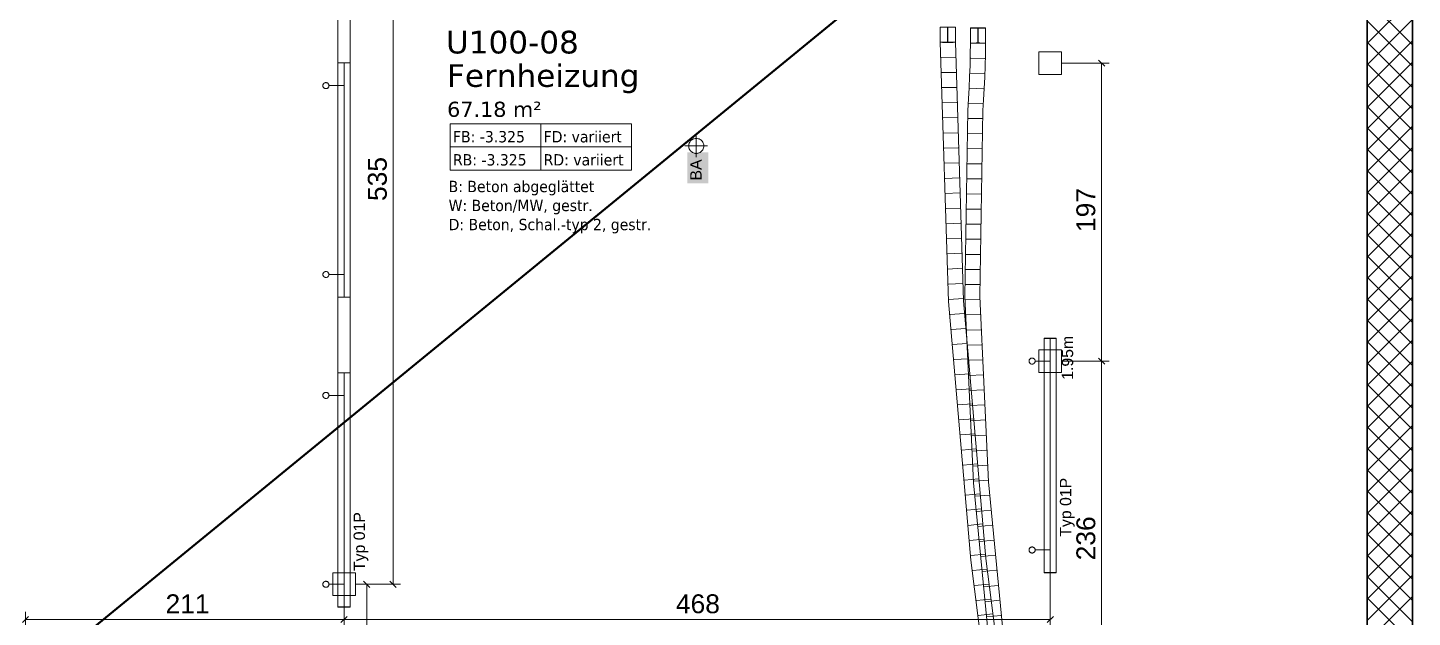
# Model space of a CAD drawing. Extents: x -1132 to 613, y -179 to 712.
# Drawn here: x -123.9 to 59.4, y 417.4 to 495.5 of the extents above; entities that cross this region are included whole.
import ezdxf
from ezdxf.lldxf.tags import DXFTag

# ---------------------------------------------------------------- set-up
doc = ezdxf.new("R2010")
doc.units = 0
doc.layers.get('0').update_dxf_attribs({"lineweight": 13})
for name, color, linetype, lineweight in [('A-____-NOTE-TEXT', 7, 'Continuous', 9), ('A-AREA-____-IDEN', 7, 'Continuous', 5), ('A-WALL-____-MCUT', 7, 'Continuous', 35), ('A-WALL-____-PATT', 7, 'Continuous', 35)]:
    doc.layers.add(name, color=color, linetype=linetype, lineweight=lineweight)
for name, color, linetype, lineweight, true_color in [('EL01_VVV_Mass', 7, 'Continuous', 13, 0xb2b200), ('EL01_WAN_Leuchten', 7, 'Continuous', 13, 0x0080ff), ('EL01_WAN_Leuchtentyp', 7, 'Continuous', 13, 0x0099ff), ('EL01_WAN_Licht', 7, 'Continuous', 13, 0x0080ff), ('EL01_WAN_Verteiler', 1, 'Continuous', 13, 0xff0000), ('X_Geometrie', 3, 'Continuous', 50, 0x00ff00)]:
    doc.layers.add(name, color=color, linetype=linetype, lineweight=lineweight, true_color=true_color)
doc.styles.get("Standard").update_dxf_attribs({"font": 'arial.ttf'})
tags = doc.linetypes.add('STRICHPUNKT2', pattern=[12.7, 6.35, -3.175, 0, -3.175]).pattern_tags.tags
tags[10:11] = [DXFTag(74, 4), DXFTag(75, 0), DXFTag(340, '0'), DXFTag(46, 0.0), DXFTag(50, 0.0), DXFTag(44, 0.0), DXFTag(45, 0.0)]
tags[8:9] = [DXFTag(74, 4), DXFTag(75, 0), DXFTag(340, '0'), DXFTag(46, 0.0), DXFTag(50, 0.0), DXFTag(44, 0.0), DXFTag(45, 0.0)]
tags[6:7] = [DXFTag(74, 4), DXFTag(75, 0), DXFTag(340, '0'), DXFTag(46, 0.0), DXFTag(50, 0.0), DXFTag(44, 0.0), DXFTag(45, 0.0)]
tags[4:5] = [DXFTag(74, 4), DXFTag(75, 0), DXFTag(340, '0'), DXFTag(46, 0.0), DXFTag(50, 0.0), DXFTag(44, 0.0), DXFTag(45, 0.0)]

# ---------------------------------------------------------------- blocks, each defined once
blk = doc.blocks.new('Referenz-A0UNPDE96I', base_point=(-1115.89, -117.37))
at = {"layer": 'A-____-NOTE-TEXT', "color": 0, "linetype": 'Continuous', "lineweight": 5, "ltscale": 0.13}
for p, q in [((-36.28, 480.33), (-36.34, 480.21)), ((-36.21, 480.44), (-36.28, 480.33)), ((-36.12, 480.54), (-36.21, 480.44)), ((-36.02, 480.62), (-36.12, 480.54)), ((-35.91, 480.69), (-36.02, 480.62)), ((-35.8, 480.75), (-35.91, 480.69)), ((-35.67, 480.79), (-35.8, 480.75)), ((-35.55, 480.82), (-35.67, 480.79)), ((-35.41, 480.83), (-35.55, 480.82)), ((-35.41, 481.33), (-35.41, 478.33)), ((-35.28, 480.82), (-35.41, 480.83)), ((-35.16, 480.79), (-35.28, 480.82)), ((-35.03, 480.75), (-35.16, 480.79)), ((-34.91, 480.69), (-35.03, 480.75)), ((-34.81, 480.62), (-34.91, 480.69)), ((-34.71, 480.54), (-34.81, 480.62)), ((-34.62, 480.44), (-34.71, 480.54)), ((-34.55, 480.33), (-34.62, 480.44)), ((-34.49, 480.21), (-34.55, 480.33)), ((-36.91, 479.83), (-33.91, 479.83)), ((-36.38, 480.09), (-36.41, 479.96)), ((-36.41, 479.96), (-36.41, 479.83)), ((-36.41, 479.83), (-36.41, 479.7)), ((-36.41, 479.7), (-36.38, 479.57)), ((-36.34, 480.21), (-36.38, 480.09)), ((-36.38, 479.57), (-36.34, 479.45)), ((-36.34, 479.45), (-36.28, 479.33)), ((-36.28, 479.33), (-36.21, 479.22)), ((-36.21, 479.22), (-36.12, 479.12)), ((-36.12, 479.12), (-36.02, 479.03)), ((-36.02, 479.03), (-35.91, 478.96)), ((-35.91, 478.96), (-35.8, 478.9)), ((-35.8, 478.9), (-35.67, 478.86)), ((-35.67, 478.86), (-35.55, 478.84)), ((-35.55, 478.84), (-35.41, 478.83)), ((-35.41, 478.83), (-35.28, 478.84)), ((-35.28, 478.84), (-35.16, 478.86)), ((-35.16, 478.86), (-35.03, 478.9)), ((-35.03, 478.9), (-34.91, 478.96)), ((-34.91, 478.96), (-34.81, 479.03)), ((-34.81, 479.03), (-34.71, 479.12)), ((-34.71, 479.12), (-34.62, 479.22)), ((-34.62, 479.22), (-34.55, 479.33)), ((-34.55, 479.33), (-34.49, 479.45)), ((-34.45, 480.09), (-34.49, 480.21)), ((-34.49, 479.45), (-34.45, 479.57)), ((-34.42, 479.96), (-34.45, 480.09)), ((-34.45, 479.57), (-34.42, 479.7)), ((-34.41, 479.83), (-34.42, 479.96)), ((-34.42, 479.7), (-34.41, 479.83))]:
    blk.add_line(p, q, dxfattribs=at)
at = {"layer": 'A-____-NOTE-TEXT', "color": 7, "linetype": 'Continuous', "lineweight": 5, "ltscale": 0.13, "true_color": 0xffffff}
for points in [[(-36.58, 474.88), (-33.83, 474.88), (-36.58, 478.99)], [(-33.83, 474.88), (-36.58, 478.99), (-33.83, 478.99)]]:
    blk.add_solid(points, dxfattribs=at)
at = {"layer": 'A-AREA-____-IDEN', "color": 0, "linetype": 'Continuous', "ltscale": 0.13}
for p, q in [((-68.01, 482.76), (-44.01, 482.76)), ((-68.01, 476.63), (-68.01, 482.76)), ((-56.01, 482.76), (-56.01, 476.63)), ((-44.01, 482.76), (-44.01, 476.63)), ((-68.01, 479.69), (-44.01, 479.69)), ((-44.01, 476.63), (-68.01, 476.63))]:
    blk.add_line(p, q, dxfattribs=at)
at = {"layer": 'A-WALL-____-MCUT', "color": 0, "linetype": 'Continuous', "ltscale": 0.35}
for p, q in [((59.39, -113.6), (59.39, 561.48)), ((53.39, 555.48), (53.39, 404.18))]:
    blk.add_line(p, q, dxfattribs=at)
at = {"layer": 'A-WALL-____-PATT', "color": 0, "linetype": 'Continuous', "lineweight": 9, "ltscale": 0.13}
for p, q in [((53.39, 493.4), (59.39, 499.4)), ((59.39, 493.21), (53.39, 499.21)), ((53.39, 490.57), (59.39, 496.57)), ((59.39, 490.38), (53.39, 496.38)), ((53.39, 487.74), (59.39, 493.74)), ((59.39, 487.55), (53.39, 493.55)), ((53.39, 484.91), (59.39, 490.91)), ((59.39, 484.72), (53.39, 490.72)), ((53.39, 482.08), (59.39, 488.08)), ((59.39, 481.9), (53.39, 487.9)), ((53.39, 479.26), (59.39, 485.26)), ((59.39, 479.07), (53.39, 485.07)), ((53.39, 476.43), (59.39, 482.43)), ((59.39, 476.24), (53.39, 482.24)), ((53.39, 473.6), (59.39, 479.6)), ((59.39, 473.41), (53.39, 479.41)), ((53.39, 470.77), (59.39, 476.77)), ((59.39, 470.58), (53.39, 476.58)), ((53.39, 467.94), (59.39, 473.94)), ((59.39, 467.75), (53.39, 473.75)), ((53.39, 465.11), (59.39, 471.11)), ((59.39, 464.93), (53.39, 470.93)), ((53.39, 462.29), (59.39, 468.29)), ((59.39, 462.1), (53.39, 468.1)), ((53.39, 459.46), (59.39, 465.46)), ((59.39, 459.27), (53.39, 465.27)), ((53.39, 456.63), (59.39, 462.63)), ((59.39, 456.44), (53.39, 462.44)), ((53.39, 453.8), (59.39, 459.8)), ((59.39, 453.61), (53.39, 459.61)), ((53.39, 450.97), (59.39, 456.97)), ((59.39, 450.78), (53.39, 456.78)), ((53.39, 448.14), (59.39, 454.14)), ((59.39, 447.95), (53.39, 453.95)), ((53.39, 445.32), (59.39, 451.32)), ((59.39, 445.13), (53.39, 451.13)), ((53.39, 442.49), (59.39, 448.49)), ((59.39, 442.3), (53.39, 448.3)), ((53.39, 439.66), (59.39, 445.66)), ((59.39, 439.47), (53.39, 445.47)), ((53.39, 436.83), (59.39, 442.83)), ((59.39, 436.64), (53.39, 442.64)), ((53.39, 434), (59.39, 440)), ((59.39, 433.81), (53.39, 439.81)), ((53.39, 431.17), (59.39, 437.17)), ((59.39, 430.98), (53.39, 436.98)), ((53.39, 428.34), (59.39, 434.34)), ((59.39, 428.16), (53.39, 434.16)), ((53.39, 425.52), (59.39, 431.52)), ((59.39, 425.33), (53.39, 431.33)), ((53.39, 422.69), (59.39, 428.69)), ((59.39, 422.5), (53.39, 428.5)), ((53.39, 419.86), (59.39, 425.86)), ((59.39, 419.67), (53.39, 425.67)), ((53.39, 417.03), (59.39, 423.03)), ((59.39, 416.84), (53.39, 422.84)), ((53.39, 414.2), (59.39, 420.2)), ((59.39, 414.01), (53.39, 420.01))]:
    blk.add_line(p, q, dxfattribs=at)
at = {"layer": 'X_Geometrie', "color": 0, "linetype": 'Continuous', "ltscale": 0.5}
blk.add_line((-116.98, 414.65), (39.42, 542.61), dxfattribs=at)
at = {"layer": 'A-____-NOTE-TEXT', "color": 0, "linetype": 'Continuous', "lineweight": 5, "ltscale": 0.13, "insert": (-36.21, 475.25), "char_height": 1.5, "attachment_point": 1, "rotation": 90}
blk.add_mtext('{\\fArial;BA}', dxfattribs=at)
at = {"layer": 'A-AREA-____-IDEN', "color": 0, "linetype": 'Continuous', "ltscale": 0.13, "attachment_point": 1}
for s, insert, char_height in [('{\\fVerdana;U100-08}', (-68.55, 495.07), 3), ('{\\fVerdana;Fernheizung}', (-68.41, 490.65), 3), ('{\\fVerdana;67.18 m²}', (-68.4, 485.68), 2), ('{\\W0.9;\\fVerdana;FB: -3.325}', (-67.62, 481.8), 1.5), ('{\\W0.9;\\fVerdana;FD: variiert}', (-55.62, 481.8), 1.5), ('{\\W0.9;\\fVerdana;RB: -3.325}', (-67.62, 478.74), 1.5), ('{\\W0.9;\\fVerdana;RD: variiert}', (-55.62, 478.74), 1.5), ('{\\W0.9;\\fVerdana;B: Beton abgeglättet}', (-68.2, 475.21), 1.5), ('{\\W0.9;\\fVerdana;W: Beton/MW, gestr.}', (-68.2, 472.7), 1.5), ('{\\W0.9;\\fVerdana;D: Beton, Schal.-typ 2, gestr.}', (-68.2, 470.18), 1.5)]:
    blk.add_mtext(s, dxfattribs=dict(at, insert=insert, char_height=char_height))
blk = doc.blocks.new('Deckendose UP-A0UNPDW96I', base_point=(9.95, 489.29))
at = {"color": 0, "lineweight": -2}
for p, q in [((9.95, 489.29), (9.95, 492.29)), ((9.95, 492.29), (12.95, 492.29)), ((12.95, 492.29), (12.95, 489.29)), ((12.95, 489.29), (9.95, 489.29))]:
    blk.add_line(p, q, dxfattribs=at)
blk = doc.blocks.new('Deckendose UP-A0UNPE276I', base_point=(9.95, 449.85))
at = {"color": 0, "lineweight": -2}
for p, q in [((9.95, 449.85), (9.95, 452.85)), ((9.95, 452.85), (12.95, 452.85)), ((12.95, 452.85), (12.95, 449.85)), ((12.95, 449.85), (9.95, 449.85))]:
    blk.add_line(p, q, dxfattribs=at)
blk = doc.blocks.new('Maß-A0UNPE5X6I', base_point=(-124.21, 403.76))
at = {"color": 0, "lineweight": -2}
for p, q in [((-78.05, 421.81), (-80.55, 421.81)), ((-78.64, 421.4), (-79.47, 422.22)), ((-79.05, 421.81), (-79.05, 404.18)), ((-78.05, 404.18), (-124.21, 404.18)), ((-78.64, 403.76), (-79.47, 404.59))]:
    blk.add_line(p, q, dxfattribs=at)
at = {"color": 0, "lineweight": -2, "insert": (-82.39, 411.2), "char_height": 2.5, "attachment_point": 1, "rotation": 90}
blk.add_mtext('{\\fArial;88}', dxfattribs=at)
blk = doc.blocks.new('Typ 01P-A0UNPE9L6I', base_point=(8.65, 423.33))
at = {"color": 0, "lineweight": -2}
for p, q in [((10.65, 423.33), (10.65, 454.37)), ((10.65, 454.37), (12.25, 454.37)), ((12.25, 454.35), (10.65, 454.35)), ((11.45, 423.35), (11.45, 454.35)), ((12.25, 454.37), (12.25, 423.33)), ((8.66, 451.4), (8.65, 451.35)), ((8.65, 451.35), (8.66, 451.3)), ((8.67, 451.45), (8.66, 451.4)), ((8.66, 451.3), (8.67, 451.25)), ((8.68, 451.5), (8.67, 451.45)), ((8.67, 451.25), (8.68, 451.2)), ((8.71, 451.55), (8.68, 451.5)), ((8.68, 451.2), (8.71, 451.15)), ((8.74, 451.59), (8.71, 451.55)), ((8.71, 451.15), (8.74, 451.11)), ((8.77, 451.63), (8.74, 451.59)), ((8.74, 451.11), (8.77, 451.07)), ((8.81, 451.67), (8.77, 451.63)), ((8.77, 451.07), (8.81, 451.03)), ((8.85, 451.7), (8.81, 451.67)), ((8.81, 451.03), (8.85, 451)), ((8.9, 451.72), (8.85, 451.7)), ((8.85, 451), (8.9, 450.98)), ((8.95, 451.74), (8.9, 451.72)), ((8.9, 450.98), (8.95, 450.96)), ((9, 451.75), (8.95, 451.74)), ((8.95, 450.96), (9, 450.95)), ((9.05, 451.75), (9, 451.75)), ((9.11, 451.75), (9.05, 451.75)), ((9.16, 451.74), (9.11, 451.75)), ((9.11, 450.95), (9.16, 450.96)), ((9.21, 451.72), (9.16, 451.74)), ((9.16, 450.96), (9.21, 450.98)), ((9.25, 451.7), (9.21, 451.72)), ((9.21, 450.98), (9.25, 451)), ((9.3, 451.67), (9.25, 451.7)), ((9.25, 451), (9.3, 451.03)), ((9.34, 451.63), (9.3, 451.67)), ((9.3, 451.03), (9.34, 451.07)), ((9.37, 451.59), (9.34, 451.63)), ((9.34, 451.07), (9.37, 451.11)), ((9.4, 451.55), (9.37, 451.59)), ((9.37, 451.11), (9.4, 451.15)), ((9.42, 451.5), (9.4, 451.55)), ((9.4, 451.15), (9.42, 451.2)), ((9.44, 451.45), (9.42, 451.5)), ((9.42, 451.2), (9.44, 451.25)), ((9.45, 451.4), (9.44, 451.45)), ((9.44, 451.25), (9.45, 451.3)), ((9.45, 451.35), (9.45, 451.4)), ((11.45, 451.35), (9.45, 451.35)), ((9.45, 451.3), (9.45, 451.35)), ((9, 450.95), (9.05, 450.95)), ((9.05, 450.95), (9.11, 450.95)), ((8.66, 426.4), (8.65, 426.35)), ((8.65, 426.35), (8.66, 426.3)), ((8.67, 426.45), (8.66, 426.4)), ((8.66, 426.3), (8.67, 426.25)), ((8.68, 426.5), (8.67, 426.45)), ((8.67, 426.25), (8.68, 426.2)), ((8.71, 426.55), (8.68, 426.5)), ((8.68, 426.2), (8.71, 426.15)), ((8.74, 426.59), (8.71, 426.55)), ((8.71, 426.15), (8.74, 426.11)), ((8.77, 426.63), (8.74, 426.59)), ((8.74, 426.11), (8.77, 426.07)), ((8.81, 426.67), (8.77, 426.63)), ((8.77, 426.07), (8.81, 426.03)), ((8.85, 426.7), (8.81, 426.67)), ((8.81, 426.03), (8.85, 426)), ((8.9, 426.72), (8.85, 426.7)), ((8.85, 426), (8.9, 425.98)), ((8.95, 426.74), (8.9, 426.72)), ((8.9, 425.98), (8.95, 425.96)), ((9, 426.75), (8.95, 426.74)), ((8.95, 425.96), (9, 425.95)), ((9.05, 426.75), (9, 426.75)), ((9, 425.95), (9.05, 425.95)), ((9.11, 426.75), (9.05, 426.75)), ((9.05, 425.95), (9.11, 425.95)), ((9.16, 426.74), (9.11, 426.75)), ((9.11, 425.95), (9.16, 425.96)), ((9.21, 426.72), (9.16, 426.74)), ((9.16, 425.96), (9.21, 425.98)), ((9.25, 426.7), (9.21, 426.72)), ((9.21, 425.98), (9.25, 426)), ((9.3, 426.67), (9.25, 426.7)), ((9.25, 426), (9.3, 426.03)), ((9.34, 426.63), (9.3, 426.67)), ((9.3, 426.03), (9.34, 426.07)), ((9.37, 426.59), (9.34, 426.63)), ((9.34, 426.07), (9.37, 426.11)), ((9.4, 426.55), (9.37, 426.59)), ((9.37, 426.11), (9.4, 426.15)), ((9.42, 426.5), (9.4, 426.55)), ((9.4, 426.15), (9.42, 426.2)), ((9.44, 426.45), (9.42, 426.5)), ((9.42, 426.2), (9.44, 426.25)), ((9.45, 426.4), (9.44, 426.45)), ((9.44, 426.25), (9.45, 426.3)), ((9.45, 426.35), (9.45, 426.4)), ((11.45, 426.35), (9.45, 426.35)), ((9.45, 426.3), (9.45, 426.35)), ((12.25, 423.35), (10.65, 423.35)), ((12.25, 423.33), (10.65, 423.33))]:
    blk.add_line(p, q, dxfattribs=at)
blk = doc.blocks.new('Bauteilbeschriftung-A0UNPE9N6I', base_point=(12.98, 448.87))
at = {"color": 0, "linetype": 'ByBlock', "lineweight": -2, "ltscale": 0.13, "insert": (12.98, 448.87), "char_height": 1.5, "attachment_point": 1, "rotation": 90}
blk.add_mtext('{\\fArial;1.95m}', dxfattribs=at)
blk = doc.blocks.new('Maß-A0UNPEE16I', base_point=(-80.55, 421.4))
at = {"color": 0, "lineweight": -2}
for p, q in [((-74.55, 528.81), (-80.55, 528.81)), ((-75.97, 529.22), (-75.14, 528.4)), ((-75.55, 421.81), (-75.55, 528.81)), ((-74.55, 421.81), (-80.55, 421.81)), ((-75.97, 422.22), (-75.14, 421.4))]:
    blk.add_line(p, q, dxfattribs=at)
at = {"color": 0, "lineweight": -2, "insert": (-78.89, 472.54), "char_height": 2.5, "attachment_point": 1, "rotation": 90}
blk.add_mtext('{\\fArial;535}', dxfattribs=at)
blk = doc.blocks.new('Deckendose UP-A0UNPEH56I', base_point=(-83.55, 420.31))
at = {"color": 0, "lineweight": -2}
for p, q in [((-83.55, 420.31), (-83.55, 423.31)), ((-83.55, 423.31), (-80.55, 423.31)), ((-80.55, 423.31), (-80.55, 420.31)), ((-80.55, 420.31), (-83.55, 420.31))]:
    blk.add_line(p, q, dxfattribs=at)
blk = doc.blocks.new('Maß-A0UNPERZ6I', base_point=(12.95, 450.94))
at = {"color": 0, "lineweight": -2}
for p, q in [((19.25, 490.79), (12.95, 490.79)), ((18.66, 490.38), (17.83, 491.2)), ((18.25, 490.79), (18.25, 451.35)), ((19.25, 451.35), (12.95, 451.35)), ((18.66, 450.94), (17.83, 451.76))]:
    blk.add_line(p, q, dxfattribs=at)
at = {"color": 0, "lineweight": -2, "insert": (14.91, 468.43), "char_height": 2.5, "attachment_point": 1, "rotation": 90}
blk.add_mtext('{\\fArial;197}', dxfattribs=at)
blk = doc.blocks.new('Typ 01P-A0UNPEX16I', base_point=(-84.85, 418.79))
at = {"color": 0, "lineweight": -2}
for p, q in [((-82.85, 418.79), (-82.85, 531.83)), ((-82.85, 531.83), (-81.25, 531.83)), ((-81.25, 531.81), (-82.85, 531.81)), ((-82.05, 500.81), (-82.05, 531.81)), ((-81.25, 531.83), (-81.25, 418.79)), ((-84.84, 528.91), (-84.85, 528.86)), ((-84.85, 528.86), (-84.85, 528.81)), ((-84.85, 528.81), (-84.85, 528.76)), ((-84.85, 528.76), (-84.84, 528.71)), ((-84.82, 528.96), (-84.84, 528.91)), ((-84.84, 528.71), (-84.82, 528.66)), ((-84.8, 529.01), (-84.82, 528.96)), ((-84.82, 528.66), (-84.8, 528.61)), ((-84.77, 529.05), (-84.8, 529.01)), ((-84.8, 528.61), (-84.77, 528.57)), ((-84.73, 529.09), (-84.77, 529.05)), ((-84.77, 528.57), (-84.73, 528.53)), ((-84.7, 529.13), (-84.73, 529.09)), ((-84.73, 528.53), (-84.7, 528.49)), ((-84.65, 529.16), (-84.7, 529.13)), ((-84.7, 528.49), (-84.65, 528.46)), ((-84.61, 529.18), (-84.65, 529.16)), ((-84.65, 528.46), (-84.61, 528.44)), ((-84.56, 529.2), (-84.61, 529.18)), ((-84.61, 528.44), (-84.56, 528.42)), ((-84.5, 529.21), (-84.56, 529.2)), ((-84.56, 528.42), (-84.5, 528.41)), ((-84.45, 529.21), (-84.5, 529.21)), ((-84.5, 528.41), (-84.45, 528.41)), ((-84.4, 529.21), (-84.45, 529.21)), ((-84.45, 528.41), (-84.4, 528.41)), ((-84.35, 529.2), (-84.4, 529.21)), ((-84.4, 528.41), (-84.35, 528.42)), ((-84.3, 529.18), (-84.35, 529.2)), ((-84.35, 528.42), (-84.3, 528.44)), ((-84.25, 529.16), (-84.3, 529.18)), ((-84.3, 528.44), (-84.25, 528.46)), ((-84.21, 529.13), (-84.25, 529.16)), ((-84.25, 528.46), (-84.21, 528.49)), ((-84.17, 529.09), (-84.21, 529.13)), ((-84.21, 528.49), (-84.17, 528.53)), ((-84.13, 529.05), (-84.17, 529.09)), ((-84.17, 528.53), (-84.13, 528.57)), ((-84.11, 529.01), (-84.13, 529.05)), ((-84.13, 528.57), (-84.11, 528.61)), ((-84.08, 528.96), (-84.11, 529.01)), ((-84.11, 528.61), (-84.08, 528.66)), ((-84.07, 528.91), (-84.08, 528.96)), ((-84.08, 528.66), (-84.07, 528.71)), ((-84.06, 528.86), (-84.07, 528.91)), ((-84.07, 528.71), (-84.06, 528.76)), ((-84.05, 528.81), (-84.06, 528.86)), ((-84.06, 528.76), (-84.05, 528.81)), ((-82.05, 528.81), (-84.05, 528.81)), ((-84.7, 504.13), (-84.73, 504.09)), ((-84.65, 504.16), (-84.7, 504.13)), ((-84.61, 504.18), (-84.65, 504.16)), ((-84.56, 504.2), (-84.61, 504.18)), ((-84.5, 504.21), (-84.56, 504.2)), ((-84.45, 504.21), (-84.5, 504.21)), ((-84.4, 504.21), (-84.45, 504.21)), ((-84.35, 504.2), (-84.4, 504.21)), ((-84.3, 504.18), (-84.35, 504.2)), ((-84.25, 504.16), (-84.3, 504.18)), ((-84.21, 504.13), (-84.25, 504.16)), ((-84.17, 504.09), (-84.21, 504.13)), ((-84.84, 503.91), (-84.85, 503.86)), ((-84.85, 503.86), (-84.85, 503.81)), ((-84.85, 503.81), (-84.85, 503.76)), ((-84.85, 503.76), (-84.84, 503.71)), ((-84.82, 503.96), (-84.84, 503.91)), ((-84.84, 503.71), (-84.82, 503.66)), ((-84.8, 504.01), (-84.82, 503.96)), ((-84.82, 503.66), (-84.8, 503.61)), ((-84.77, 504.05), (-84.8, 504.01)), ((-84.8, 503.61), (-84.77, 503.57)), ((-84.73, 504.09), (-84.77, 504.05)), ((-84.77, 503.57), (-84.73, 503.53)), ((-84.73, 503.53), (-84.7, 503.49)), ((-84.7, 503.49), (-84.65, 503.46)), ((-84.65, 503.46), (-84.61, 503.44)), ((-84.61, 503.44), (-84.56, 503.42)), ((-84.56, 503.42), (-84.5, 503.41)), ((-84.5, 503.41), (-84.45, 503.41)), ((-84.45, 503.41), (-84.4, 503.41)), ((-84.4, 503.41), (-84.35, 503.42)), ((-84.35, 503.42), (-84.3, 503.44)), ((-84.3, 503.44), (-84.25, 503.46)), ((-84.25, 503.46), (-84.21, 503.49)), ((-84.21, 503.49), (-84.17, 503.53)), ((-84.13, 504.05), (-84.17, 504.09)), ((-84.17, 503.53), (-84.13, 503.57)), ((-84.11, 504.01), (-84.13, 504.05)), ((-84.13, 503.57), (-84.11, 503.61)), ((-84.08, 503.96), (-84.11, 504.01)), ((-84.11, 503.61), (-84.08, 503.66)), ((-84.07, 503.91), (-84.08, 503.96)), ((-84.08, 503.66), (-84.07, 503.71)), ((-84.06, 503.86), (-84.07, 503.91)), ((-84.07, 503.71), (-84.06, 503.76)), ((-84.05, 503.81), (-84.06, 503.86)), ((-84.06, 503.76), (-84.05, 503.81)), ((-82.05, 503.81), (-84.05, 503.81)), ((-81.25, 500.81), (-82.85, 500.81)), ((-81.25, 490.81), (-82.85, 490.81)), ((-82.05, 459.81), (-82.05, 490.81)), ((-84.84, 487.91), (-84.85, 487.86)), ((-84.85, 487.86), (-84.85, 487.81)), ((-84.85, 487.81), (-84.85, 487.76)), ((-84.85, 487.76), (-84.84, 487.71)), ((-84.82, 487.96), (-84.84, 487.91)), ((-84.84, 487.71), (-84.82, 487.66)), ((-84.8, 488.01), (-84.82, 487.96)), ((-84.82, 487.66), (-84.8, 487.61)), ((-84.77, 488.05), (-84.8, 488.01)), ((-84.73, 488.09), (-84.77, 488.05)), ((-84.7, 488.13), (-84.73, 488.09)), ((-84.65, 488.16), (-84.7, 488.13)), ((-84.61, 488.18), (-84.65, 488.16)), ((-84.56, 488.2), (-84.61, 488.18)), ((-84.5, 488.21), (-84.56, 488.2)), ((-84.45, 488.21), (-84.5, 488.21)), ((-84.4, 488.21), (-84.45, 488.21)), ((-84.35, 488.2), (-84.4, 488.21)), ((-84.3, 488.18), (-84.35, 488.2)), ((-84.25, 488.16), (-84.3, 488.18)), ((-84.21, 488.13), (-84.25, 488.16)), ((-84.17, 488.09), (-84.21, 488.13)), ((-84.13, 488.05), (-84.17, 488.09)), ((-84.11, 488.01), (-84.13, 488.05)), ((-84.08, 487.96), (-84.11, 488.01)), ((-84.11, 487.61), (-84.08, 487.66)), ((-84.07, 487.91), (-84.08, 487.96)), ((-84.08, 487.66), (-84.07, 487.71)), ((-84.06, 487.86), (-84.07, 487.91)), ((-84.07, 487.71), (-84.06, 487.76)), ((-84.05, 487.81), (-84.06, 487.86)), ((-84.06, 487.76), (-84.05, 487.81)), ((-82.05, 487.81), (-84.05, 487.81)), ((-84.8, 487.61), (-84.77, 487.57)), ((-84.77, 487.57), (-84.73, 487.53)), ((-84.73, 487.53), (-84.7, 487.49)), ((-84.7, 487.49), (-84.65, 487.46)), ((-84.65, 487.46), (-84.61, 487.44)), ((-84.61, 487.44), (-84.56, 487.42)), ((-84.56, 487.42), (-84.5, 487.41)), ((-84.5, 487.41), (-84.45, 487.41)), ((-84.45, 487.41), (-84.4, 487.41)), ((-84.4, 487.41), (-84.35, 487.42)), ((-84.35, 487.42), (-84.3, 487.44)), ((-84.3, 487.44), (-84.25, 487.46)), ((-84.25, 487.46), (-84.21, 487.49)), ((-84.21, 487.49), (-84.17, 487.53)), ((-84.17, 487.53), (-84.13, 487.57)), ((-84.13, 487.57), (-84.11, 487.61)), ((-84.84, 462.91), (-84.85, 462.86)), ((-84.85, 462.86), (-84.85, 462.81)), ((-84.85, 462.81), (-84.85, 462.76)), ((-84.85, 462.76), (-84.84, 462.71)), ((-84.82, 462.96), (-84.84, 462.91)), ((-84.84, 462.71), (-84.82, 462.66)), ((-84.8, 463.01), (-84.82, 462.96)), ((-84.82, 462.66), (-84.8, 462.61)), ((-84.77, 463.05), (-84.8, 463.01)), ((-84.8, 462.61), (-84.77, 462.57)), ((-84.73, 463.09), (-84.77, 463.05)), ((-84.77, 462.57), (-84.73, 462.53)), ((-84.7, 463.13), (-84.73, 463.09)), ((-84.73, 462.53), (-84.7, 462.49)), ((-84.65, 463.16), (-84.7, 463.13)), ((-84.7, 462.49), (-84.65, 462.46)), ((-84.61, 463.18), (-84.65, 463.16)), ((-84.65, 462.46), (-84.61, 462.44)), ((-84.56, 463.2), (-84.61, 463.18)), ((-84.61, 462.44), (-84.56, 462.42)), ((-84.5, 463.21), (-84.56, 463.2)), ((-84.56, 462.42), (-84.5, 462.41)), ((-84.45, 463.21), (-84.5, 463.21)), ((-84.5, 462.41), (-84.45, 462.41)), ((-84.4, 463.21), (-84.45, 463.21)), ((-84.45, 462.41), (-84.4, 462.41)), ((-84.35, 463.2), (-84.4, 463.21)), ((-84.4, 462.41), (-84.35, 462.42)), ((-84.3, 463.18), (-84.35, 463.2)), ((-84.35, 462.42), (-84.3, 462.44)), ((-84.25, 463.16), (-84.3, 463.18)), ((-84.3, 462.44), (-84.25, 462.46)), ((-84.21, 463.13), (-84.25, 463.16)), ((-84.25, 462.46), (-84.21, 462.49)), ((-84.17, 463.09), (-84.21, 463.13)), ((-84.21, 462.49), (-84.17, 462.53)), ((-84.13, 463.05), (-84.17, 463.09)), ((-84.17, 462.53), (-84.13, 462.57)), ((-84.11, 463.01), (-84.13, 463.05)), ((-84.13, 462.57), (-84.11, 462.61)), ((-84.08, 462.96), (-84.11, 463.01)), ((-84.11, 462.61), (-84.08, 462.66)), ((-84.07, 462.91), (-84.08, 462.96)), ((-84.08, 462.66), (-84.07, 462.71)), ((-84.06, 462.86), (-84.07, 462.91)), ((-84.07, 462.71), (-84.06, 462.76)), ((-84.05, 462.81), (-84.06, 462.86)), ((-84.06, 462.76), (-84.05, 462.81)), ((-82.05, 462.81), (-84.05, 462.81)), ((-81.25, 459.81), (-82.85, 459.81)), ((-81.25, 449.81), (-82.85, 449.81)), ((-82.05, 418.81), (-82.05, 449.81)), ((-84.84, 446.91), (-84.85, 446.86)), ((-84.85, 446.86), (-84.85, 446.81)), ((-84.85, 446.81), (-84.85, 446.76)), ((-84.85, 446.76), (-84.84, 446.71)), ((-84.82, 446.96), (-84.84, 446.91)), ((-84.84, 446.71), (-84.82, 446.66)), ((-84.8, 447.01), (-84.82, 446.96)), ((-84.82, 446.66), (-84.8, 446.61)), ((-84.77, 447.05), (-84.8, 447.01)), ((-84.8, 446.61), (-84.77, 446.57)), ((-84.73, 447.09), (-84.77, 447.05)), ((-84.77, 446.57), (-84.73, 446.53)), ((-84.7, 447.13), (-84.73, 447.09)), ((-84.73, 446.53), (-84.7, 446.49)), ((-84.65, 447.16), (-84.7, 447.13)), ((-84.7, 446.49), (-84.65, 446.46)), ((-84.61, 447.18), (-84.65, 447.16)), ((-84.65, 446.46), (-84.61, 446.44)), ((-84.56, 447.2), (-84.61, 447.18)), ((-84.61, 446.44), (-84.56, 446.42)), ((-84.5, 447.21), (-84.56, 447.2)), ((-84.56, 446.42), (-84.5, 446.41)), ((-84.45, 447.21), (-84.5, 447.21)), ((-84.5, 446.41), (-84.45, 446.41)), ((-84.4, 447.21), (-84.45, 447.21)), ((-84.45, 446.41), (-84.4, 446.41)), ((-84.35, 447.2), (-84.4, 447.21)), ((-84.4, 446.41), (-84.35, 446.42)), ((-84.3, 447.18), (-84.35, 447.2)), ((-84.35, 446.42), (-84.3, 446.44)), ((-84.25, 447.16), (-84.3, 447.18)), ((-84.3, 446.44), (-84.25, 446.46)), ((-84.21, 447.13), (-84.25, 447.16)), ((-84.25, 446.46), (-84.21, 446.49)), ((-84.17, 447.09), (-84.21, 447.13)), ((-84.21, 446.49), (-84.17, 446.53)), ((-84.13, 447.05), (-84.17, 447.09)), ((-84.17, 446.53), (-84.13, 446.57)), ((-84.11, 447.01), (-84.13, 447.05)), ((-84.13, 446.57), (-84.11, 446.61)), ((-84.08, 446.96), (-84.11, 447.01)), ((-84.11, 446.61), (-84.08, 446.66)), ((-84.07, 446.91), (-84.08, 446.96)), ((-84.08, 446.66), (-84.07, 446.71)), ((-84.06, 446.86), (-84.07, 446.91)), ((-84.07, 446.71), (-84.06, 446.76)), ((-84.05, 446.81), (-84.06, 446.86)), ((-84.06, 446.76), (-84.05, 446.81)), ((-82.05, 446.81), (-84.05, 446.81)), ((-84.84, 421.91), (-84.85, 421.86)), ((-84.85, 421.86), (-84.85, 421.81)), ((-84.85, 421.81), (-84.85, 421.76)), ((-84.85, 421.76), (-84.84, 421.71)), ((-84.82, 421.96), (-84.84, 421.91)), ((-84.84, 421.71), (-84.82, 421.66)), ((-84.8, 422.01), (-84.82, 421.96)), ((-84.82, 421.66), (-84.8, 421.61)), ((-84.77, 422.05), (-84.8, 422.01)), ((-84.73, 422.09), (-84.77, 422.05)), ((-84.7, 422.13), (-84.73, 422.09)), ((-84.65, 422.16), (-84.7, 422.13)), ((-84.61, 422.18), (-84.65, 422.16)), ((-84.56, 422.2), (-84.61, 422.18)), ((-84.5, 422.21), (-84.56, 422.2)), ((-84.45, 422.21), (-84.5, 422.21)), ((-84.4, 422.21), (-84.45, 422.21)), ((-84.35, 422.2), (-84.4, 422.21)), ((-84.3, 422.18), (-84.35, 422.2)), ((-84.25, 422.16), (-84.3, 422.18)), ((-84.21, 422.13), (-84.25, 422.16)), ((-84.17, 422.09), (-84.21, 422.13)), ((-84.13, 422.05), (-84.17, 422.09)), ((-84.11, 422.01), (-84.13, 422.05)), ((-84.08, 421.96), (-84.11, 422.01)), ((-84.11, 421.61), (-84.08, 421.66)), ((-84.07, 421.91), (-84.08, 421.96)), ((-84.08, 421.66), (-84.07, 421.71)), ((-84.06, 421.86), (-84.07, 421.91)), ((-84.07, 421.71), (-84.06, 421.76)), ((-84.05, 421.81), (-84.06, 421.86)), ((-84.06, 421.76), (-84.05, 421.81)), ((-82.05, 421.81), (-84.05, 421.81)), ((-84.8, 421.61), (-84.77, 421.57)), ((-84.77, 421.57), (-84.73, 421.53)), ((-84.73, 421.53), (-84.7, 421.49)), ((-84.7, 421.49), (-84.65, 421.46)), ((-84.65, 421.46), (-84.61, 421.44)), ((-84.61, 421.44), (-84.56, 421.42)), ((-84.56, 421.42), (-84.5, 421.41)), ((-84.5, 421.41), (-84.45, 421.41)), ((-84.45, 421.41), (-84.4, 421.41)), ((-84.4, 421.41), (-84.35, 421.42)), ((-84.35, 421.42), (-84.3, 421.44)), ((-84.3, 421.44), (-84.25, 421.46)), ((-84.25, 421.46), (-84.21, 421.49)), ((-84.21, 421.49), (-84.17, 421.53)), ((-84.17, 421.53), (-84.13, 421.57)), ((-84.13, 421.57), (-84.11, 421.61)), ((-81.25, 418.81), (-82.85, 418.81)), ((-81.25, 418.79), (-82.85, 418.79))]:
    blk.add_line(p, q, dxfattribs=at)
blk = doc.blocks.new('Maß-A0UNPF2J6I', base_point=(12.95, 403.76))
at = {"color": 0, "lineweight": -2}
for p, q in [((19.25, 451.35), (12.95, 451.35)), ((18.66, 450.94), (17.83, 451.76)), ((18.25, 451.35), (18.25, 404.18)), ((17.25, 404.18), (53.39, 404.18)), ((18.66, 403.76), (17.83, 404.59))]:
    blk.add_line(p, q, dxfattribs=at)
at = {"color": 0, "lineweight": -2, "insert": (14.91, 424.98), "char_height": 2.5, "attachment_point": 1, "rotation": 90}
blk.add_mtext('{\\fArial;236}', dxfattribs=at)
blk = doc.blocks.new('Wickelfalzrohr-A0UNPFND6I', base_point=(0.89, 493.42))
at = {"color": 0, "lineweight": -2}
for p, q in [((0.92, 495.44), (0.89, 495.44)), ((0.89, 495.44), (0.92, 495.43)), ((0.89, 495.44), (0.89, 493.44)), ((1.02, 495.45), (0.92, 495.44)), ((0.92, 495.43), (1.02, 495.43)), ((1.18, 495.45), (1.02, 495.45)), ((1.02, 495.43), (1.18, 495.42)), ((1.39, 495.45), (1.18, 495.45)), ((1.18, 495.42), (1.39, 495.42)), ((1.63, 495.45), (1.39, 495.45)), ((1.39, 495.42), (1.63, 495.42)), ((1.89, 495.46), (1.63, 495.45)), ((1.63, 495.42), (1.89, 495.42)), ((2.15, 495.45), (1.89, 495.46)), ((1.89, 495.42), (2.15, 495.42)), ((2.39, 495.45), (2.15, 495.45)), ((2.15, 495.42), (2.39, 495.42)), ((2.59, 495.45), (2.39, 495.45)), ((2.39, 495.42), (2.59, 495.42)), ((2.75, 495.45), (2.59, 495.45)), ((2.59, 495.42), (2.75, 495.43)), ((2.85, 495.44), (2.75, 495.45)), ((2.75, 495.43), (2.85, 495.43)), ((2.85, 495.43), (2.89, 495.44)), ((2.89, 495.44), (2.85, 495.44)), ((2.89, 495.44), (2.89, 493.44)), ((0.92, 493.44), (0.89, 493.44)), ((0.89, 493.44), (0.92, 493.43)), ((1.02, 493.45), (0.92, 493.44)), ((0.92, 493.43), (1.02, 493.43)), ((1.18, 493.45), (1.02, 493.45)), ((1.02, 493.43), (1.18, 493.42)), ((1.39, 493.45), (1.18, 493.45)), ((1.18, 493.42), (1.39, 493.42)), ((1.63, 493.46), (1.39, 493.45)), ((1.39, 493.42), (1.63, 493.42)), ((1.89, 493.46), (1.63, 493.46)), ((1.63, 493.42), (1.89, 493.42)), ((2.15, 493.46), (1.89, 493.46)), ((1.89, 493.42), (2.15, 493.42)), ((2.39, 493.45), (2.15, 493.46)), ((2.15, 493.42), (2.39, 493.42)), ((2.59, 493.45), (2.39, 493.45)), ((2.39, 493.42), (2.59, 493.42)), ((2.75, 493.45), (2.59, 493.45)), ((2.59, 493.42), (2.75, 493.43)), ((2.85, 493.44), (2.75, 493.45)), ((2.75, 493.43), (2.85, 493.43)), ((2.85, 493.43), (2.89, 493.44)), ((2.89, 493.44), (2.85, 493.44))]:
    blk.add_line(p, q, dxfattribs=at)
at = {"color": 0, "linetype": 'STRICHPUNKT2', "lineweight": 25, "ltscale": 0.25}
blk.add_line((1.89, 493.44), (1.89, 495.44), dxfattribs=at)
blk = doc.blocks.new('Wickelfalzrohr-A0UNPFTL6I', base_point=(-3.11, 493.54))
at = {"color": 0, "lineweight": -2}
for p, q in [((-3.08, 495.56), (-3.11, 495.56)), ((-3.11, 495.56), (-3.08, 495.55)), ((-3.11, 495.56), (-3.11, 493.56)), ((-2.98, 495.57), (-3.08, 495.56)), ((-3.08, 495.55), (-2.98, 495.55)), ((-2.82, 495.57), (-2.98, 495.57)), ((-2.98, 495.55), (-2.82, 495.54)), ((-2.61, 495.57), (-2.82, 495.57)), ((-2.82, 495.54), (-2.61, 495.54)), ((-2.37, 495.57), (-2.61, 495.57)), ((-2.61, 495.54), (-2.37, 495.54)), ((-2.11, 495.57), (-2.37, 495.57)), ((-2.37, 495.54), (-2.11, 495.54)), ((-1.85, 495.57), (-2.11, 495.57)), ((-2.11, 495.54), (-1.85, 495.54)), ((-1.61, 495.57), (-1.85, 495.57)), ((-1.85, 495.54), (-1.61, 495.54)), ((-1.41, 495.57), (-1.61, 495.57)), ((-1.61, 495.54), (-1.41, 495.54)), ((-1.25, 495.57), (-1.41, 495.57)), ((-1.41, 495.54), (-1.25, 495.55)), ((-1.15, 495.56), (-1.25, 495.57)), ((-1.25, 495.55), (-1.15, 495.55)), ((-1.15, 495.55), (-1.11, 495.56)), ((-1.11, 495.56), (-1.15, 495.56)), ((-1.11, 495.56), (-1.11, 493.56)), ((-3.08, 493.56), (-3.11, 493.56)), ((-3.11, 493.56), (-3.08, 493.55)), ((-2.98, 493.57), (-3.08, 493.56)), ((-3.08, 493.55), (-2.98, 493.55)), ((-2.82, 493.57), (-2.98, 493.57)), ((-2.98, 493.55), (-2.82, 493.54)), ((-2.61, 493.57), (-2.82, 493.57)), ((-2.82, 493.54), (-2.61, 493.54)), ((-2.37, 493.57), (-2.61, 493.57)), ((-2.61, 493.54), (-2.37, 493.54)), ((-2.11, 493.57), (-2.37, 493.57)), ((-2.37, 493.54), (-2.11, 493.54)), ((-1.85, 493.57), (-2.11, 493.57)), ((-2.11, 493.54), (-1.85, 493.54)), ((-1.61, 493.57), (-1.85, 493.57)), ((-1.85, 493.54), (-1.61, 493.54)), ((-1.41, 493.57), (-1.61, 493.57)), ((-1.61, 493.54), (-1.41, 493.54)), ((-1.25, 493.57), (-1.41, 493.57)), ((-1.41, 493.54), (-1.25, 493.55)), ((-1.15, 493.56), (-1.25, 493.57)), ((-1.25, 493.55), (-1.15, 493.55)), ((-1.15, 493.55), (-1.11, 493.56)), ((-1.11, 493.56), (-1.15, 493.56))]:
    blk.add_line(p, q, dxfattribs=at)
at = {"color": 0, "linetype": 'STRICHPUNKT2', "lineweight": 25, "ltscale": 0.25}
blk.add_line((-2.11, 493.56), (-2.11, 495.56), dxfattribs=at)
blk = doc.blocks.new('Flexrohr-A0UNPFU56I', base_point=(0.13, 153.11))
at = {"color": 0, "lineweight": -2}
for p, q in [((0.89, 493.44), (0.87, 491.97)), ((0.92, 493.44), (0.89, 493.44)), ((0.89, 493.44), (0.92, 493.43)), ((1.02, 493.45), (0.92, 493.44)), ((0.92, 493.43), (1.02, 493.43)), ((1.18, 493.45), (1.02, 493.45)), ((1.02, 493.43), (1.18, 493.42)), ((1.39, 493.45), (1.18, 493.45)), ((1.18, 493.42), (1.39, 493.42)), ((1.63, 493.46), (1.39, 493.45)), ((1.39, 493.42), (1.63, 493.42)), ((1.89, 493.46), (1.63, 493.46)), ((1.63, 493.42), (1.89, 493.42)), ((2.15, 493.46), (1.89, 493.46)), ((1.89, 493.42), (2.15, 493.42)), ((2.39, 493.45), (2.15, 493.46)), ((2.15, 493.42), (2.39, 493.42)), ((2.59, 493.45), (2.39, 493.45)), ((2.39, 493.42), (2.59, 493.42)), ((2.75, 493.45), (2.59, 493.45)), ((2.59, 493.42), (2.75, 493.43)), ((2.85, 493.44), (2.75, 493.45)), ((2.75, 493.43), (2.85, 493.43)), ((2.89, 493.44), (2.85, 493.44)), ((2.85, 493.43), (2.89, 493.44)), ((2.89, 493.44), (2.87, 491.93)), ((0.87, 491.97), (0.83, 490.49)), ((0.92, 491.46), (2.8, 491.42)), ((2.87, 491.93), (2.83, 490.43)), ((0.83, 490.49), (0.77, 489.02)), ((0.85, 489.48), (2.73, 489.4)), ((2.83, 490.43), (2.77, 488.93)), ((0.77, 489.02), (0.7, 487.54)), ((2.77, 488.93), (2.7, 487.43)), ((0.62, 486.05), (0.54, 484.53)), ((0.7, 487.54), (0.62, 486.05)), ((0.76, 487.49), (2.63, 487.4)), ((2.61, 485.95), (2.54, 484.5)), ((2.7, 487.43), (2.61, 485.95)), ((0.54, 484.53), (0.13, 459.88)), ((0.65, 485.49), (2.53, 485.41)), ((2.54, 484.5), (2.13, 459.91)), ((0.58, 483.47), (2.46, 483.44)), ((0.55, 481.47), (2.43, 481.44)), ((0.51, 479.47), (2.39, 479.45)), ((0.48, 477.47), (2.36, 477.45)), ((0.45, 475.47), (2.33, 475.46)), ((0.42, 473.47), (2.3, 473.46)), ((0.38, 471.47), (2.26, 471.47)), ((0.35, 469.47), (2.23, 469.47)), ((0.32, 467.47), (2.2, 467.48)), ((0.28, 465.47), (2.16, 465.48)), ((0.25, 463.47), (2.13, 463.49)), ((0.22, 461.47), (2.1, 461.49)), ((0.13, 459.88), (1.28, 435.22)), ((0.21, 459.47), (2.09, 459.5)), ((2.13, 459.91), (3.28, 435.36)), ((0.31, 457.47), (2.18, 457.5)), ((0.4, 455.46), (2.28, 455.51)), ((0.49, 453.46), (2.37, 453.52)), ((0.58, 451.46), (2.46, 451.53)), ((0.68, 449.46), (2.56, 449.53)), ((0.77, 447.46), (2.65, 447.54)), ((0.86, 445.46), (2.74, 445.55)), ((0.96, 443.46), (2.84, 443.56)), ((1.05, 441.45), (2.93, 441.56)), ((1.14, 439.45), (3.02, 439.57)), ((1.24, 437.45), (3.11, 437.58)), ((1.28, 435.22), (3.67, 410.59)), ((1.33, 435.45), (3.21, 435.58)), ((3.28, 435.36), (5.66, 410.82)), ((1.51, 433.46), (3.39, 433.6)), ((1.71, 431.46), (3.58, 431.61)), ((1.9, 429.47), (3.77, 429.62)), ((2.09, 427.47), (3.97, 427.64)), ((2.29, 425.48), (4.16, 425.65)), ((2.48, 423.49), (4.35, 423.66)), ((2.67, 421.49), (4.54, 421.67)), ((2.87, 419.5), (4.74, 419.69)), ((3.06, 417.51), (4.93, 417.7))]:
    blk.add_line(p, q, dxfattribs=at)
blk = doc.blocks.new('Flexrohr-A0UNPFUV6I', base_point=(-3.11, 153.13))
at = {"color": 0, "lineweight": -2}
for p, q in [((-3.08, 493.56), (-3.11, 493.56)), ((-3.11, 493.56), (-3.08, 493.55)), ((-3.11, 493.56), (-2.02, 459.22)), ((-2.98, 493.57), (-3.08, 493.56)), ((-3.08, 493.55), (-2.98, 493.55)), ((-2.82, 493.57), (-2.98, 493.57)), ((-2.98, 493.55), (-2.82, 493.54)), ((-2.61, 493.57), (-2.82, 493.57)), ((-2.82, 493.54), (-2.61, 493.54)), ((-2.37, 493.57), (-2.61, 493.57)), ((-2.61, 493.54), (-2.37, 493.54)), ((-2.11, 493.57), (-2.37, 493.57)), ((-2.37, 493.54), (-2.11, 493.54)), ((-1.85, 493.57), (-2.11, 493.57)), ((-2.11, 493.54), (-1.85, 493.54)), ((-1.61, 493.57), (-1.85, 493.57)), ((-1.85, 493.54), (-1.61, 493.54)), ((-1.41, 493.57), (-1.61, 493.57)), ((-1.61, 493.54), (-1.41, 493.54)), ((-1.25, 493.57), (-1.41, 493.57)), ((-1.41, 493.54), (-1.25, 493.55)), ((-1.15, 493.56), (-1.25, 493.57)), ((-1.25, 493.55), (-1.15, 493.55)), ((-1.11, 493.56), (-1.15, 493.56)), ((-1.15, 493.55), (-1.11, 493.56)), ((-1.11, 493.56), (-0.02, 459.34)), ((-2.99, 491.55), (-1.11, 491.56)), ((-2.93, 489.55), (-1.05, 489.57)), ((-2.86, 487.55), (-0.98, 487.57)), ((-2.8, 485.55), (-0.92, 485.57)), ((-2.73, 483.55), (-0.85, 483.58)), ((-2.67, 481.54), (-0.79, 481.58)), ((-2.61, 479.54), (-0.73, 479.59)), ((-2.54, 477.54), (-0.66, 477.59)), ((-2.48, 475.54), (-0.6, 475.6)), ((-2.41, 473.54), (-0.54, 473.6)), ((-2.35, 471.54), (-0.47, 471.61)), ((-2.29, 469.53), (-0.41, 469.61)), ((-2.22, 467.53), (-0.34, 467.62)), ((-2.16, 465.53), (-0.28, 465.62)), ((-2.09, 463.53), (-0.22, 463.63)), ((-2.03, 461.53), (-0.15, 461.63)), ((-2.02, 459.22), (0.94, 425.02)), ((-1.97, 459.52), (-0.09, 459.63)), ((-0.02, 459.34), (2.93, 425.23)), ((-1.81, 457.53), (0.07, 457.64)), ((-1.64, 455.53), (0.24, 455.65)), ((-1.47, 453.54), (0.41, 453.66)), ((-1.29, 451.54), (0.58, 451.67)), ((-1.12, 449.55), (0.75, 449.68)), ((-0.95, 447.55), (0.93, 447.7)), ((-0.78, 445.56), (1.1, 445.71)), ((-0.6, 443.56), (1.27, 443.72)), ((-0.43, 441.57), (1.44, 441.73)), ((-0.26, 439.57), (1.61, 439.74)), ((-0.09, 437.58), (1.79, 437.75)), ((0.09, 435.59), (1.96, 435.76)), ((0.26, 433.59), (2.13, 433.77)), ((0.43, 431.6), (2.3, 431.78)), ((0.6, 429.6), (2.47, 429.79)), ((0.78, 427.61), (2.65, 427.8)), ((0.95, 425.61), (2.82, 425.81)), ((0.94, 425.02), (5.27, 390.91)), ((1.18, 423.62), (3.05, 423.82)), ((2.93, 425.23), (7.25, 391.19)), ((1.43, 421.64), (3.3, 421.84)), ((1.68, 419.65), (3.55, 419.86)), ((1.93, 417.67), (3.8, 417.88))]:
    blk.add_line(p, q, dxfattribs=at)
blk = doc.blocks.new('Maß-A0UNPFYF6I', base_point=(-124.63, 404.19))
at = {"color": 0, "lineweight": -2}
for p, q in [((-124.21, 418.15), (-124.21, 404.19)), ((-82.05, 416.15), (-82.05, 418.79)), ((-124.63, 416.73), (-123.8, 417.56)), ((-82.05, 417.15), (-124.21, 417.15)), ((-82.47, 416.73), (-81.64, 417.56))]:
    blk.add_line(p, q, dxfattribs=at)
at = {"color": 0, "lineweight": -2, "insert": (-105.68, 420.48), "char_height": 2.5, "attachment_point": 1}
blk.add_mtext('{\\fArial;211}', dxfattribs=at)
blk = doc.blocks.new('Maß-A0UNPG936I', base_point=(-82.47, 416.15))
at = {"color": 0, "lineweight": -2}
for p, q in [((11.45, 416.15), (11.45, 423.33)), ((-82.05, 416.15), (-82.05, 418.79)), ((-82.47, 416.73), (-81.64, 417.56)), ((11.45, 417.15), (-82.05, 417.15)), ((11.04, 416.73), (11.87, 417.56))]:
    blk.add_line(p, q, dxfattribs=at)
at = {"color": 0, "lineweight": -2, "insert": (-38.11, 420.48), "char_height": 2.5, "attachment_point": 1}
blk.add_mtext('{\\fArial;468}', dxfattribs=at)
blk = doc.blocks.new('MText-A0UNPGC36I', base_point=(12.73, 428.1))
at = {"color": 0, "linetype": 'ByBlock', "lineweight": -2, "ltscale": 0.13, "insert": (12.73, 428.1), "char_height": 1.5, "attachment_point": 1, "rotation": 90}
blk.add_mtext('{\\fArial;Typ 01P}', dxfattribs=at)
blk = doc.blocks.new('MText-A0UNPGC56I', base_point=(-80.78, 423.56))
at = {"color": 0, "linetype": 'ByBlock', "lineweight": -2, "ltscale": 0.13, "insert": (-80.78, 423.56), "char_height": 1.5, "attachment_point": 1, "rotation": 90}
blk.add_mtext('{\\fArial;Typ 01P}', dxfattribs=at)

msp = doc.modelspace()

# ---------------------------------------------------------------- block references
at = {"color": 9, "lineweight": 25, "ltscale": 0.25, "true_color": 0xc0c0c0}
msp.add_blockref('Referenz-A0UNPDE96I', (-1115.89, -117.37), dxfattribs=at)
at = {"layer": 'EL01_VVV_Mass', "linetype": 'Continuous', "ltscale": 0.13}
for name, p in [('Maß-A0UNPEE16I', (-80.55, 421.4)), ('Maß-A0UNPERZ6I', (12.95, 450.94)), ('Maß-A0UNPF2J6I', (12.95, 403.76)), ('Maß-A0UNPE5X6I', (-124.21, 403.76)), ('Maß-A0UNPG936I', (-82.47, 416.15)), ('Maß-A0UNPFYF6I', (-124.63, 404.19))]:
    msp.add_blockref(name, p, dxfattribs=at)
at = {"layer": 'EL01_WAN_Leuchten', "ltscale": 0.13}
for name, p in [('Typ 01P-A0UNPEX16I', (-84.85, 418.79)), ('Typ 01P-A0UNPE9L6I', (8.65, 423.33)), ('Bauteilbeschriftung-A0UNPE9N6I', (12.98, 448.87))]:
    msp.add_blockref(name, p, dxfattribs=at)
at = {"layer": 'EL01_WAN_Leuchtentyp', "ltscale": 0.13}
for name, p in [('MText-A0UNPGC36I', (12.73, 428.1)), ('MText-A0UNPGC56I', (-80.78, 423.56))]:
    msp.add_blockref(name, p, dxfattribs=at)
at = {"layer": 'EL01_WAN_Licht', "linetype": 'Continuous', "ltscale": 0.13}
for name, p in [('Deckendose UP-A0UNPDW96I', (9.95, 489.29)), ('Deckendose UP-A0UNPE276I', (9.95, 449.85)), ('Deckendose UP-A0UNPEH56I', (-83.55, 420.31))]:
    msp.add_blockref(name, p, dxfattribs=at)
at = {"layer": 'EL01_WAN_Verteiler', "linetype": 'Continuous', "ltscale": 0.13}
for name, p in [('Wickelfalzrohr-A0UNPFTL6I', (-3.11, 493.54)), ('Wickelfalzrohr-A0UNPFND6I', (0.89, 493.42)), ('Flexrohr-A0UNPFUV6I', (-3.11, 153.13)), ('Flexrohr-A0UNPFU56I', (0.13, 153.11))]:
    msp.add_blockref(name, p, dxfattribs=at)

doc.saveas('drawing.dxf')
